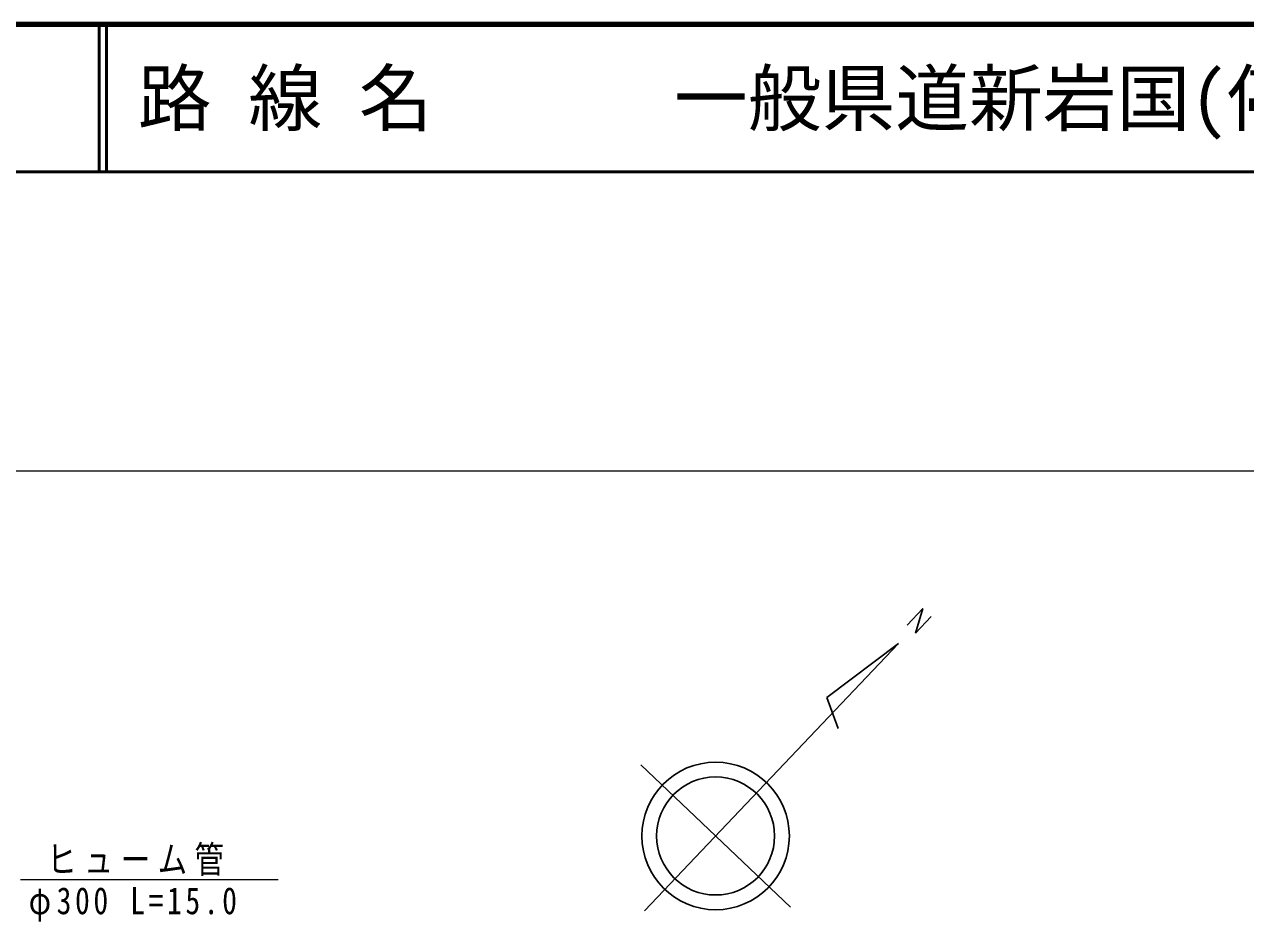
# Model space of a CAD drawing. Units: millimetres, scale not verified. Extents: x 40000 to 680000, y 20000 to 380000.
# Drawn here: x 172693 to 255485, y 319198 to 380000 of the extents above; entities that cross this region are included whole.
import ezdxf
from ezdxf.enums import TextEntityAlignment as Align

# ---------------------------------------------------------------- set-up
doc = ezdxf.new("R2010")
doc.units = ezdxf.units.MM
doc.header["$LTSCALE"] = 1000
for name, color, linetype, lineweight in [('M-BMK-SRVR', 3, 'Continuous', 25), ('M-STR-HTXT', 7, 'Continuous', 13), ('M-TTL', 2, 'Continuous', 140), ('M-TTL-LINE', 7, 'Continuous', 50)]:
    doc.layers.add(name, color=color, linetype=linetype, lineweight=lineweight)
doc.layers.add('M-TTL-TXT', color=7, linetype='Continuous')
doc.styles.add('ＭＳ ゴシック', font='')
doc.styles.get('ＭＳ ゴシック').set_extended_font_data('MS Gothic')

msp = doc.modelspace()

# ---------------------------------------------------------------- linework, layer by layer
at = {"layer": 'M-BMK-SRVR'}
for p, q in [((232534, 339291), (233597, 340409)), ((233597, 340409), (233112, 338736)), ((233112, 338736), (234173, 339865)), ((231954, 338047), (214733, 319924)), ((231954, 338047), (227096, 334386)), ((227096, 334386), (227857, 332284)), ((224629, 320177), (214481, 329820))]:
    msp.add_line(p, q, dxfattribs=at)
for radius in [5000, 4000]:
    msp.add_circle((219555, 324999), radius, dxfattribs=at)
at = {"layer": 'M-STR-HTXT'}
for p, q in [((75021, 349752), (563407, 349752)), ((172427, 322039), (189895, 322039))]:
    msp.add_line(p, q, dxfattribs=at)
at = {"layer": 'M-TTL'}
msp.add_line((680000, 380000), (40000, 380000), dxfattribs=at)
at = {"layer": 'M-TTL-LINE'}
for p, q in [((177750, 380000), (177750, 370000)), ((178250, 380000), (178250, 370000)), ((40000, 370000), (680000, 370000))]:
    msp.add_line(p, q, dxfattribs=at)

# ---------------------------------------------------------------- texts
at = {"layer": 'M-STR-HTXT', "char_height": 1833, "attachment_point": 7, "style": 'ＭＳ ゴシック'}
for s, insert in [('\\T1.25;\\W0.8;ヒューム管', (174224, 322297)), ('\\T1.25;\\W0.8;φ300\\~L=15.0', (172984, 319198))]:
    msp.add_mtext(s, dxfattribs=dict(at, insert=insert))
at = {"layer": 'M-TTL-TXT', "style": 'ＭＳ ゴシック'}
for s, p in [('路 線 名', (180380, 375000)), ('一般県道新岩国(停)線', (216734, 375000))]:
    msp.add_text(s, height=3666, dxfattribs=at).set_placement(p, align=Align.MIDDLE_LEFT)

doc.saveas('drawing.dxf')
